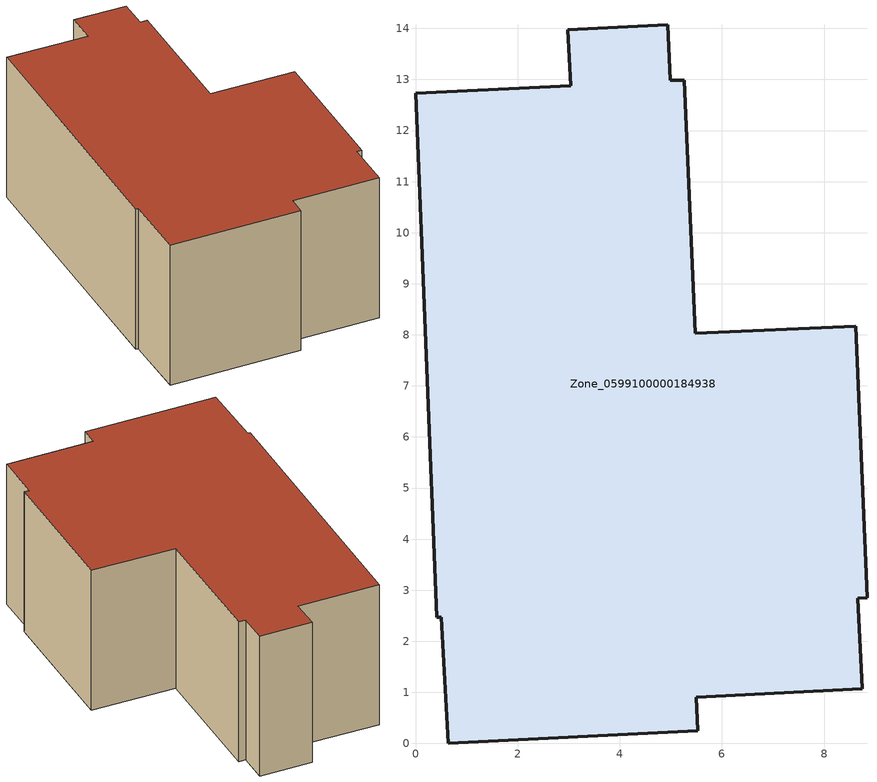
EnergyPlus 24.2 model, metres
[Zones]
Zone_0599100000184938
 floor ground (C_G): 8.84,2.86 8.66,2.85 8.74,1.07 5.49,0.91 5.53,0.25 0.64,0 0.5,2.47 0.42,2.47 0,12.73 3.04,12.88 2.98,13.98 4.94,14.07 4.99,12.98 5.26,12.98 5.48,8.04 8.62,8.17 z0
 wall outside (C_F): 8.66,2.85 8.84,2.86 8.62,8.17 5.48,8.04 5.26,12.98 4.99,12.98 4.94,14.07 2.98,13.98 3.04,12.88 0,12.73 0.42,2.47 0.5,2.47 0.64,0 5.53,0.25 5.49,0.91 8.74,1.07 8.66,2.85 z0:5.65
 roof outside (C_R): 5.48,8.04 5.26,12.98 4.99,12.98 4.94,14.07 2.98,13.98 3.04,12.88 0,12.73 0.42,2.47 0.5,2.47 0.64,0 5.53,0.25 5.49,0.91 8.74,1.07 8.66,2.85 8.84,2.86 8.62,8.17 z5.65
[BUILDING]
Pand.0599100000184938: North Axis=0; Terrain=City; Loads Convergence Tolerance Value=0.04; Temperature Convergence Tolerance Value=0.4; Solar Distribution=FullExterior; Maximum Number of Warmup Days=25; Minimum Number of Warmup Days=1
[Site:Location]
Rotterdam.The.Hague.AP_ZH_NLD Design_Conditions: Latitude=51.96; Longitude=4.45; Time Zone=1; Elevation=-4.5
[SITE:GROUNDTEMPERATURE:BUILDINGSURFACE]
18, 18, 18, 18, 18, 18, 18, 18, 18, 18, 18, 18
[MATERIAL] Thermal Absorptance=0.9; Solar Absorptance=0.7; Visible Absorptance=0.7
Name | Roughness | Thickness | Conductivity | Density | Specific Heat
G.TC.1946-1964 | MediumSmooth | 0.15 | 1 | 540 | 1210
F.TC.1946-1964 | Rough | 0.3 | 0.857143 | 1920 | 840
R.TC.1946-1964 | MediumRough | 0.2 | 0.235294 | 1500 | 1000
[CONSTRUCTION]
C_G: G.TC.1946-1964
C_F: F.TC.1946-1964
C_R: R.TC.1946-1964
[ZONE]
Zone_0599100000184938: Type=1; Multiplier=1; Ceiling Height=Autocalculate; Volume=Autocalculate; Floor Area=autocalculate; Part of Total Floor Area=Yes
[ZONEINFILTRATION:DESIGNFLOWRATE]
Infil_Zone_0599100000184938: Zone or ZoneList or Space or SpaceList=Zone_0599100000184938; Schedule=AlwaysOn; Design Flow Rate Calculation Method=Flow/Area; Flow Rate per Floor Area=0.003; Constant Term Coefficient=1; Temperature Term Coefficient=0; Velocity Term Coefficient=0; Velocity Squared Term Coefficient=0
[HVACTEMPLATE:ZONE:IDEALLOADSAIRSYSTEM]
Zone_0599100000184938: Maximum Heating Supply Air Temperature=50; Minimum Cooling Supply Air Temperature=13; Maximum Heating Supply Air Humidity Ratio=0.0156; Minimum Cooling Supply Air Humidity Ratio=0.0077; Heating Limit=NoLimit; Cooling Limit=NoLimit; Dehumidification Control Type=ConstantSensibleHeatRatio; Cooling Sensible Heat Ratio=0.7; Dehumidification Setpoint=60; Humidification Control Type=None; Humidification Setpoint=30; Outdoor Air Method=None; Outdoor Air Flow Rate per Person=0.00944; Outdoor Air Flow Rate per Zone Floor Area=0; Outdoor Air Flow Rate per Zone=0; Demand Controlled Ventilation Type=None; Outdoor Air Economizer Type=NoEconomizer; Heat Recovery Type=None; Sensible Heat Recovery Effectiveness=0.7; Latent Heat Recovery Effectiveness=0.65
[ZONECONTROL:THERMOSTAT]
ThermostatControl_Zone_0599100000184938: Zone or ZoneList=Zone_0599100000184938; Control Type Schedule=DualSetpointControlType; Control 1=Thermostat_Zone_0599100000184938; Temperature Difference Between Cutout And Setpoint=0
[THERMOSTATSETPOINT:DUALSETPOINT]
Thermostat_Zone_0599100000184938: Heating Setpoint Temperature Schedule=HeatingSetpoint_Zone_0599100000184938; Cooling Setpoint Temperature Schedule=CoolingSetpoint_Zone_0599100000184938
[SCHEDULE:COMPACT]
HeatingSetpoint_Zone_0599100000184938: Through: 12/31, For: AllDays, Until: 24:00, 21
CoolingSetpoint_Zone_0599100000184938: Through: 12/31, For: AllDays, Until: 24:00, 24
DualSetpointControlType: Through: 12/31, For: AllDays, Until: 24:00, 4
AlwaysOn: Through: 12/31, For: AllDays, Until: 24:00, 1
